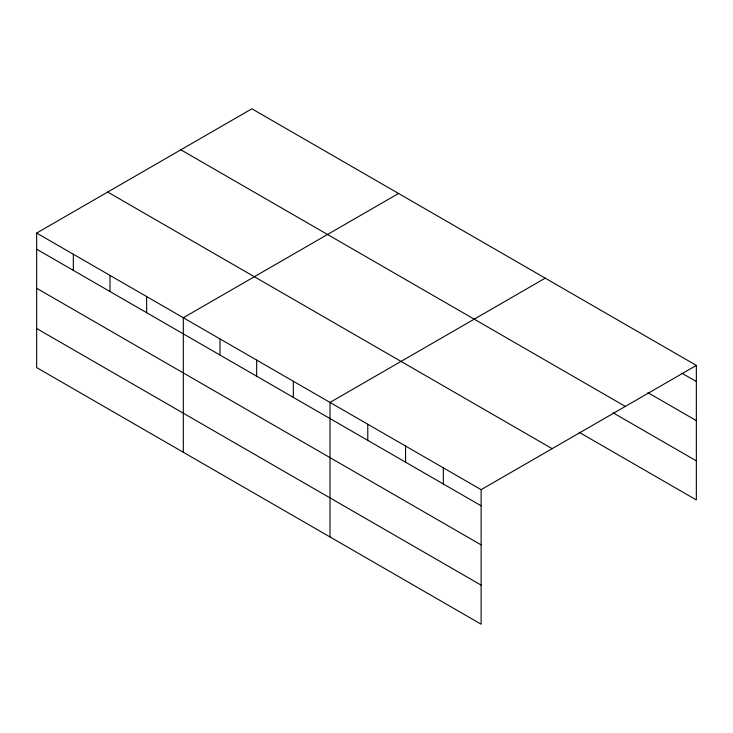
<?xml version="1.0" encoding="UTF-8"?>
<svg xmlns="http://www.w3.org/2000/svg" width="733" height="733" viewBox="0 0 733 733"><rect width="100%" height="100%" fill="white"/><g stroke="black" fill="none" stroke-linecap="round" stroke-linejoin="round"><path stroke-width="1.1" d="M481.123 544.876L481.123 489.671L36.65 233.057L36.65 367.59L481.123 624.204L481.123 544.876L36.65 288.261M579.134 432.268L696.35 499.943L696.35 365.41L251.877 108.796L36.65 233.057M398.55 193.475L183.323 317.737L183.323 452.27M545.233 278.164L330.006 402.417L330.006 536.959M481.123 489.671L696.35 365.41M681.818 373.161L696.35 381.545M647.917 392.659L696.35 420.623M180.849 149.798L625.322 406.412M613.035 412.78L696.35 460.874M107.678 192.046L552.151 448.66M36.65 249.193L481.123 505.807M36.65 328.521L481.123 585.136M443.346 467.856L443.346 484M405.56 446.049L405.56 462.184M367.783 424.233L367.783 440.368M293.337 381.252L293.337 397.387M256.669 360.077L256.669 376.221M219.992 338.912L219.992 355.047M146.655 296.563L146.655 312.707M109.987 275.397L109.987 291.532M73.318 254.223L73.318 270.367"/></g></svg>
